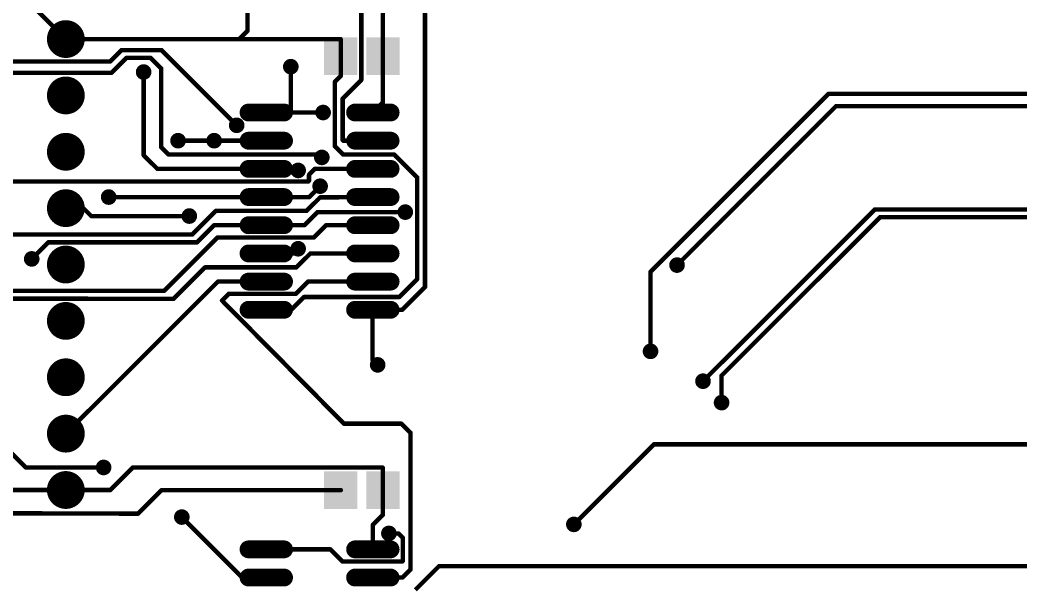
# Model space of a CAD drawing. Header units: millimetres. Extents: x 0 to 677, y 0 to 574.
# Drawn here: x 326.69 to 371.74, y 371.69 to 397.24 of the extents above; entities that cross this region are included whole.
import ezdxf

# ---------------------------------------------------------------- set-up
doc = ezdxf.new("R2010")
doc.units = ezdxf.units.MM
doc.layers.add('BottomLayer', color=5, linetype='Continuous')
doc.layers.add('BottomSolder', color=6, linetype='Continuous')
doc.layers.add('PadHoleLayer', color=7, linetype='Continuous', true_color=0xffffff)
doc.layers.add('ViaHoleLayer', color=7, linetype='Continuous', true_color=0xffffff)

msp = doc.modelspace()

# ---------------------------------------------------------------- linework, layer by layer
at = {"layer": 'BottomLayer'}
for points, const_width in [([(328.758, 396.385), (316.058, 409.085)], 0.2), ([(336.937, 396.753), (336.937, 402.346)], 0.2), ([(344.938, 385.209), (344.938, 401.278)], 0.2), ([(343.043, 395.615), (343.043, 400.015)], 0.2), ([(342.068, 394.543), (342.068, 399.737)], 0.2), ([(336.568, 396.385), (328.758, 396.385)], 0.2), ([(336.937, 396.753), (336.568, 396.385)], 0.2), ([(341.13, 396.385), (336.568, 396.385)], 0.2), ([(341.143, 396.372), (341.13, 396.385)], 0.2), ([(341.143, 395.615), (341.143, 396.372)], 0.2), ([(331.264, 395.887), (330.746, 395.369)], 0.2), ([(333.065, 395.887), (331.264, 395.887)], 0.2), ([(336.454, 392.498), (333.065, 395.887)], 0.2), ([(331.488, 395.537), (330.812, 394.861)], 0.2), ([(332.577, 395.537), (331.488, 395.537)], 0.2), ([(333.051, 395.064), (332.577, 395.537)], 0.2), ([(341.143, 394.723), (341.143, 395.615)], 0.2), ([(343.043, 393.53), (343.043, 395.615)], 0.2), ([(330.746, 395.369), (314.534, 395.369)], 0.2), ([(333.051, 391.52), (333.051, 395.064)], 0.2), ([(338.893, 393.075), (338.893, 395.14)], 0.2), ([(330.812, 394.861), (314.534, 394.861)], 0.2), ([(332.263, 391.152), (332.263, 394.899)], 0.2), ([(341.143, 394.723), (340.874, 394.454)], 0.2), ([(342.068, 394.543), (341.229, 393.705)], 0.2), ([(340.874, 391.559), (340.874, 394.454)], 0.2), ([(341.229, 391.83), (341.229, 393.705)], 0.2), ([(363.124, 393.921), (355.098, 385.894)], 0.2), ([(412.502, 393.921), (363.124, 393.921)], 0.2), ([(338.588, 393.075), (336.988, 393.075)], 0.6), ([(343.388, 393.075), (341.788, 393.075)], 0.6), ([(343.043, 393.53), (342.588, 393.075)], 0.2), ([(363.454, 393.362), (356.292, 386.199)], 0.2), ([(391.623, 393.362), (363.454, 393.362)], 0.2), ([(338.893, 393.075), (337.788, 393.075)], 0.2), ([(340.348, 393.075), (338.893, 393.075)], 0.2), ([(338.588, 391.805), (336.988, 391.805)], 0.6), ([(341.255, 391.805), (341.229, 391.83)], 0.2), ([(343.388, 391.805), (341.788, 391.805)], 0.6), ([(333.393, 391.178), (333.051, 391.52)], 0.2), ([(335.438, 391.805), (333.813, 391.805)], 0.2), ([(337.788, 391.805), (335.438, 391.805)], 0.2), ([(341.255, 391.178), (340.874, 391.559)], 0.2), ([(342.588, 391.805), (341.255, 391.805)], 0.2), ([(332.881, 390.535), (332.263, 391.152)], 0.2), ([(340.163, 391.178), (333.393, 391.178)], 0.2), ([(340.29, 391.051), (340.163, 391.178)], 0.2), ([(343.553, 391.178), (341.255, 391.178)], 0.2), ([(344.588, 390.143), (343.553, 391.178)], 0.2), ([(337.788, 390.535), (332.881, 390.535)], 0.2), ([(338.588, 390.535), (336.988, 390.535)], 0.6), ([(339.155, 390.535), (337.788, 390.535)], 0.2), ([(339.223, 390.466), (339.155, 390.535)], 0.2), ([(339.977, 390.535), (339.714, 390.272)], 0.2), ([(342.588, 390.535), (339.977, 390.535)], 0.2), ([(343.388, 390.535), (341.788, 390.535)], 0.6), ([(339.714, 389.999), (339.714, 390.272)], 0.2), ([(344.588, 385.57), (344.588, 390.143)], 0.2), ([(339.68, 389.965), (314.718, 389.965)], 0.2), ([(339.714, 389.999), (339.68, 389.965)], 0.2), ([(340.213, 389.755), (339.723, 389.265)], 0.2), ([(337.788, 389.265), (330.688, 389.265)], 0.2), ([(338.588, 389.265), (336.988, 389.265)], 0.6), ([(339.723, 389.265), (337.788, 389.265)], 0.2), ([(340.216, 389.255), (339.602, 388.641)], 0.2), ([(341.031, 389.255), (340.216, 389.255)], 0.2), ([(342.588, 389.265), (341.031, 389.255)], 0.2), ([(343.388, 389.265), (341.788, 389.265)], 0.6), ([(329.545, 388.765), (328.758, 388.765)], 0.2), ([(329.901, 388.409), (329.545, 388.765)], 0.2), ([(365.203, 388.709), (357.46, 380.967)], 0.2), ([(398.01, 388.709), (365.203, 388.709)], 0.2), ([(334.321, 388.409), (329.901, 388.409)], 0.2), ([(335.517, 388.641), (334.451, 387.575)], 0.2), ([(339.602, 388.641), (335.517, 388.641)], 0.2), ([(340.094, 388.587), (339.502, 387.995)], 0.2), ([(344.049, 388.587), (340.094, 388.587)], 0.2), ([(365.437, 388.359), (358.298, 381.221)], 0.2), ([(398.36, 388.359), (365.437, 388.359)], 0.2), ([(335.441, 387.995), (334.671, 387.225)], 0.2), ([(337.788, 387.995), (335.441, 387.995)], 0.2), ([(338.588, 387.995), (336.988, 387.995)], 0.6), ([(339.502, 387.995), (337.788, 387.995)], 0.2), ([(340.483, 387.995), (339.932, 387.444)], 0.2), ([(342.588, 387.995), (340.483, 387.995)], 0.2), ([(343.388, 387.995), (341.788, 387.995)], 0.6), ([(334.451, 387.575), (314.868, 387.575)], 0.2), ([(335.591, 387.444), (333.181, 385.035)], 0.2), ([(339.932, 387.444), (335.591, 387.444)], 0.2), ([(327.967, 387.225), (327.221, 386.479)], 0.2), ([(334.671, 387.225), (327.967, 387.225)], 0.2), ([(338.588, 386.725), (336.988, 386.725)], 0.6), ([(339.223, 386.936), (339.012, 386.725)], 0.2), ([(343.388, 386.725), (341.788, 386.725)], 0.6), ([(339.012, 386.725), (337.788, 386.725)], 0.2), ([(339.774, 386.725), (339.147, 386.098)], 0.2), ([(342.588, 386.725), (339.774, 386.725)], 0.2), ([(335.032, 386.098), (333.609, 384.675)], 0.2), ([(339.147, 386.098), (335.032, 386.098)], 0.2), ([(338.588, 385.455), (336.988, 385.455)], 0.6), ([(343.388, 385.455), (341.788, 385.455)], 0.6), ([(344.588, 385.57), (343.779, 384.761)], 0.2), ([(355.098, 382.313), (355.098, 385.894)], 0.2), ([(335.608, 385.455), (328.758, 378.605)], 0.2), ([(337.788, 385.455), (335.608, 385.455)], 0.2), ([(339.671, 385.455), (339.121, 384.905)], 0.2), ([(342.588, 385.455), (339.671, 385.455)], 0.2), ([(344.938, 385.209), (343.914, 384.185)], 0.2), ([(333.181, 385.035), (314.868, 385.035)], 0.2), ([(329.739, 384.685), (317.058, 384.685)], 0.2), ([(329.749, 384.675), (329.739, 384.685)], 0.2), ([(333.609, 384.675), (329.749, 384.675)], 0.2), ([(336.097, 384.905), (335.794, 384.602)], 0.2), ([(339.121, 384.905), (336.097, 384.905)], 0.2), ([(339.488, 384.761), (338.912, 384.185)], 0.2), ([(343.779, 384.761), (339.488, 384.761)], 0.2), ([(341.286, 379.053), (335.794, 384.602)], 0.2), ([(338.588, 384.185), (336.988, 384.185)], 0.6), ([(338.912, 384.185), (337.788, 384.185)], 0.2), ([(343.388, 384.185), (341.788, 384.185)], 0.6), ([(342.576, 381.932), (342.576, 384.185)], 0.2), ([(342.588, 384.185), (342.576, 384.185)], 0.2), ([(343.914, 384.185), (342.588, 384.185)], 0.2), ([(342.804, 381.703), (342.576, 381.932)], 0.2), ([(358.298, 380.002), (358.298, 381.221)], 0.2), ([(326.955, 377.081), (323.891, 380.145)], 0.2), ([(343.871, 379.053), (341.286, 379.053)], 0.2), ([(344.288, 378.636), (343.871, 379.053)], 0.2), ([(344.288, 372.486), (344.288, 378.636)], 0.2), ([(355.25, 378.122), (351.643, 374.515)], 0.2), ([(386.695, 378.122), (355.25, 378.122)], 0.2), ([(330.46, 377.081), (326.955, 377.081)], 0.2), ([(331.781, 377.081), (330.765, 376.065)], 0.2), ([(343.018, 377.081), (331.781, 377.081)], 0.2), ([(343.043, 377.055), (343.018, 377.081)], 0.2), ([(343.043, 376.057), (343.043, 377.055)], 0.2), ([(328.758, 376.065), (325.517, 376.065)], 0.2), ([(330.765, 376.065), (328.758, 376.065)], 0.2), ([(333.068, 376.057), (332.009, 374.998)], 0.2), ([(341.143, 376.057), (333.068, 376.057)], 0.2), ([(343.043, 374.945), (343.043, 376.057)], 0.2), ([(332.009, 374.998), (323.617, 375.023)], 0.2), ([(336.708, 372.12), (333.982, 374.845)], 0.2), ([(343.043, 374.945), (342.588, 374.49)], 0.2), ([(342.588, 373.39), (342.588, 374.49)], 0.2), ([(343.735, 374.109), (343.312, 374.109)], 0.2), ([(343.938, 373.906), (343.735, 374.109)], 0.2), ([(343.938, 372.864), (343.938, 373.906)], 0.2), ([(338.588, 373.39), (336.988, 373.39)], 0.6), ([(340.679, 373.39), (337.788, 373.39)], 0.2), ([(341.229, 372.839), (340.679, 373.39)], 0.2), ([(343.388, 373.39), (341.788, 373.39)], 0.6), ([(343.913, 372.839), (341.229, 372.839)], 0.2), ([(343.938, 372.864), (343.913, 372.839)], 0.2), ([(344.288, 372.486), (343.922, 372.12)], 0.2), ([(345.573, 372.636), (344.506, 371.569)], 0.2), ([(396.16, 372.636), (345.573, 372.636)], 0.2), ([(337.788, 372.12), (336.708, 372.12)], 0.2), ([(338.588, 372.12), (336.988, 372.12)], 0.6), ([(343.388, 372.12), (341.788, 372.12)], 0.6), ([(343.922, 372.12), (342.588, 372.12)], 0.2)]:
    msp.add_lwpolyline(points, dxfattribs=dict(at, const_width=const_width))
for points, const_width in [([(329.133, 396.385, -1), (328.383, 396.385, -1)], 0.75), ([(328.808, 396.385, -1), (328.708, 396.385, -1)], 0.1), ([(328.808, 396.385, -1), (328.708, 396.385, -1)], 0.1), ([(336.618, 396.385, -1), (336.518, 396.385, -1)], 0.1), ([(336.618, 396.385, -1), (336.518, 396.385, -1)], 0.1), ([(336.618, 396.385, -1), (336.518, 396.385, -1)], 0.1), ([(336.987, 396.753, -1), (336.887, 396.753, -1)], 0.1), ([(336.987, 396.753, -1), (336.887, 396.753, -1)], 0.1), ([(341.18, 396.385, -1), (341.08, 396.385, -1)], 0.1), ([(341.18, 396.385, -1), (341.08, 396.385, -1)], 0.1), ([(341.193, 396.372, -1), (341.093, 396.372, -1)], 0.1), ([(341.193, 396.372, -1), (341.093, 396.372, -1)], 0.1), ([(331.314, 395.887, -1), (331.214, 395.887, -1)], 0.1), ([(331.314, 395.887, -1), (331.214, 395.887, -1)], 0.1), ([(333.115, 395.887, -1), (333.015, 395.887, -1)], 0.1), ([(333.115, 395.887, -1), (333.015, 395.887, -1)], 0.1), ([(331.538, 395.537, -1), (331.438, 395.537, -1)], 0.1), ([(331.538, 395.537, -1), (331.438, 395.537, -1)], 0.1), ([(332.627, 395.537, -1), (332.527, 395.537, -1)], 0.1), ([(332.627, 395.537, -1), (332.527, 395.537, -1)], 0.1), ([(341.193, 395.615, -1), (341.093, 395.615, -1)], 0.1), ([(341.193, 395.615, -1), (341.093, 395.615, -1)], 0.1), ([(343.093, 395.615, -1), (342.993, 395.615, -1)], 0.1), ([(343.093, 395.615, -1), (342.993, 395.615, -1)], 0.1), ([(330.796, 395.369, -1), (330.696, 395.369, -1)], 0.1), ([(330.796, 395.369, -1), (330.696, 395.369, -1)], 0.1), ([(332.388, 394.899, -1), (332.138, 394.899, -1)], 0.25), ([(333.101, 395.064, -1), (333.001, 395.064, -1)], 0.1), ([(333.101, 395.064, -1), (333.001, 395.064, -1)], 0.1), ([(339.018, 395.14, -1), (338.768, 395.14, -1)], 0.25), ([(338.943, 395.14, -1), (338.843, 395.14, -1)], 0.1), ([(330.862, 394.861, -1), (330.762, 394.861, -1)], 0.1), ([(330.862, 394.861, -1), (330.762, 394.861, -1)], 0.1), ([(332.313, 394.899, -1), (332.213, 394.899, -1)], 0.1), ([(341.193, 394.723, -1), (341.093, 394.723, -1)], 0.1), ([(341.193, 394.723, -1), (341.093, 394.723, -1)], 0.1), ([(342.118, 394.543, -1), (342.018, 394.543, -1)], 0.1), ([(342.118, 394.543, -1), (342.018, 394.543, -1)], 0.1), ([(329.133, 393.845, -1), (328.383, 393.845, -1)], 0.75), ([(340.924, 394.454, -1), (340.824, 394.454, -1)], 0.1), ([(340.924, 394.454, -1), (340.824, 394.454, -1)], 0.1), ([(341.279, 393.705, -1), (341.179, 393.705, -1)], 0.1), ([(341.279, 393.705, -1), (341.179, 393.705, -1)], 0.1), ([(363.174, 393.921, -1), (363.074, 393.921, -1)], 0.1), ([(363.174, 393.921, -1), (363.074, 393.921, -1)], 0.1), ([(337.138, 393.075, -1), (336.838, 393.075, -1)], 0.3), ([(338.738, 393.075, -1), (338.438, 393.075, -1)], 0.3), ([(340.473, 393.075, -1), (340.223, 393.075, -1)], 0.25), ([(341.938, 393.075, -1), (341.638, 393.075, -1)], 0.3), ([(343.093, 393.53, -1), (342.993, 393.53, -1)], 0.1), ([(343.093, 393.53, -1), (342.993, 393.53, -1)], 0.1), ([(343.538, 393.075, -1), (343.238, 393.075, -1)], 0.3), ([(363.504, 393.362, -1), (363.404, 393.362, -1)], 0.1), ([(363.504, 393.362, -1), (363.404, 393.362, -1)], 0.1), ([(337.838, 393.075, -1), (337.738, 393.075, -1)], 0.1), ([(338.943, 393.075, -1), (338.843, 393.075, -1)], 0.1), ([(338.943, 393.075, -1), (338.843, 393.075, -1)], 0.1), ([(338.943, 393.075, -1), (338.843, 393.075, -1)], 0.1), ([(340.398, 393.075, -1), (340.298, 393.075, -1)], 0.1), ([(342.638, 393.075, -1), (342.538, 393.075, -1)], 0.1), ([(336.579, 392.498, -1), (336.329, 392.498, -1)], 0.25), ([(336.504, 392.498, -1), (336.404, 392.498, -1)], 0.1), ([(329.133, 391.305, -1), (328.383, 391.305, -1)], 0.75), ([(333.938, 391.805, -1), (333.688, 391.805, -1)], 0.25), ([(335.563, 391.805, -1), (335.313, 391.805, -1)], 0.25), ([(337.138, 391.805, -1), (336.838, 391.805, -1)], 0.3), ([(338.738, 391.805, -1), (338.438, 391.805, -1)], 0.3), ([(341.279, 391.83, -1), (341.179, 391.83, -1)], 0.1), ([(341.279, 391.83, -1), (341.179, 391.83, -1)], 0.1), ([(341.938, 391.805, -1), (341.638, 391.805, -1)], 0.3), ([(343.538, 391.805, -1), (343.238, 391.805, -1)], 0.3), ([(333.101, 391.52, -1), (333.001, 391.52, -1)], 0.1), ([(333.101, 391.52, -1), (333.001, 391.52, -1)], 0.1), ([(333.863, 391.805, -1), (333.763, 391.805, -1)], 0.1), ([(335.488, 391.805, -1), (335.388, 391.805, -1)], 0.1), ([(335.488, 391.805, -1), (335.388, 391.805, -1)], 0.1), ([(337.838, 391.805, -1), (337.738, 391.805, -1)], 0.1), ([(340.924, 391.559, -1), (340.824, 391.559, -1)], 0.1), ([(340.924, 391.559, -1), (340.824, 391.559, -1)], 0.1), ([(341.305, 391.805, -1), (341.205, 391.805, -1)], 0.1), ([(341.305, 391.805, -1), (341.205, 391.805, -1)], 0.1), ([(342.638, 391.805, -1), (342.538, 391.805, -1)], 0.1), ([(332.313, 391.152, -1), (332.213, 391.152, -1)], 0.1), ([(332.313, 391.152, -1), (332.213, 391.152, -1)], 0.1), ([(333.443, 391.178, -1), (333.343, 391.178, -1)], 0.1), ([(333.443, 391.178, -1), (333.343, 391.178, -1)], 0.1), ([(340.415, 391.051, -1), (340.165, 391.051, -1)], 0.25), ([(340.213, 391.178, -1), (340.113, 391.178, -1)], 0.1), ([(340.213, 391.178, -1), (340.113, 391.178, -1)], 0.1), ([(340.34, 391.051, -1), (340.24, 391.051, -1)], 0.1), ([(341.305, 391.178, -1), (341.205, 391.178, -1)], 0.1), ([(341.305, 391.178, -1), (341.205, 391.178, -1)], 0.1), ([(343.603, 391.178, -1), (343.503, 391.178, -1)], 0.1), ([(343.603, 391.178, -1), (343.503, 391.178, -1)], 0.1), ([(332.931, 390.535, -1), (332.831, 390.535, -1)], 0.1), ([(332.931, 390.535, -1), (332.831, 390.535, -1)], 0.1), ([(337.138, 390.535, -1), (336.838, 390.535, -1)], 0.3), ([(337.838, 390.535, -1), (337.738, 390.535, -1)], 0.1), ([(337.838, 390.535, -1), (337.738, 390.535, -1)], 0.1), ([(338.738, 390.535, -1), (338.438, 390.535, -1)], 0.3), ([(339.348, 390.466, -1), (339.098, 390.466, -1)], 0.25), ([(339.205, 390.535, -1), (339.105, 390.535, -1)], 0.1), ([(339.205, 390.535, -1), (339.105, 390.535, -1)], 0.1), ([(340.027, 390.535, -1), (339.927, 390.535, -1)], 0.1), ([(340.027, 390.535, -1), (339.927, 390.535, -1)], 0.1), ([(341.938, 390.535, -1), (341.638, 390.535, -1)], 0.3), ([(342.638, 390.535, -1), (342.538, 390.535, -1)], 0.1), ([(343.538, 390.535, -1), (343.238, 390.535, -1)], 0.3), ([(339.273, 390.466, -1), (339.173, 390.466, -1)], 0.1), ([(339.764, 390.272, -1), (339.664, 390.272, -1)], 0.1), ([(339.764, 390.272, -1), (339.664, 390.272, -1)], 0.1), ([(344.638, 390.143, -1), (344.538, 390.143, -1)], 0.1), ([(344.638, 390.143, -1), (344.538, 390.143, -1)], 0.1), ([(339.73, 389.965, -1), (339.63, 389.965, -1)], 0.1), ([(339.73, 389.965, -1), (339.63, 389.965, -1)], 0.1), ([(339.764, 389.999, -1), (339.664, 389.999, -1)], 0.1), ([(339.764, 389.999, -1), (339.664, 389.999, -1)], 0.1), ([(340.338, 389.755, -1), (340.088, 389.755, -1)], 0.25), ([(340.263, 389.755, -1), (340.163, 389.755, -1)], 0.1), ([(329.133, 388.765, -1), (328.383, 388.765, -1)], 0.75), ([(330.813, 389.265, -1), (330.563, 389.265, -1)], 0.25), ([(330.738, 389.265, -1), (330.638, 389.265, -1)], 0.1), ([(337.138, 389.265, -1), (336.838, 389.265, -1)], 0.3), ([(337.838, 389.265, -1), (337.738, 389.265, -1)], 0.1), ([(337.838, 389.265, -1), (337.738, 389.265, -1)], 0.1), ([(338.738, 389.265, -1), (338.438, 389.265, -1)], 0.3), ([(339.773, 389.265, -1), (339.673, 389.265, -1)], 0.1), ([(339.773, 389.265, -1), (339.673, 389.265, -1)], 0.1), ([(340.266, 389.255, -1), (340.166, 389.255, -1)], 0.1), ([(340.266, 389.255, -1), (340.166, 389.255, -1)], 0.1), ([(341.081, 389.255, -1), (340.981, 389.255, -1)], 0.1), ([(341.081, 389.255, -1), (340.981, 389.255, -1)], 0.1), ([(341.938, 389.265, -1), (341.638, 389.265, -1)], 0.3), ([(342.638, 389.265, -1), (342.538, 389.265, -1)], 0.1), ([(343.538, 389.265, -1), (343.238, 389.265, -1)], 0.3), ([(328.808, 388.765, -1), (328.708, 388.765, -1)], 0.1), ([(329.595, 388.765, -1), (329.495, 388.765, -1)], 0.1), ([(329.595, 388.765, -1), (329.495, 388.765, -1)], 0.1), ([(344.174, 388.587, -1), (343.924, 388.587, -1)], 0.25), ([(365.253, 388.709, -1), (365.153, 388.709, -1)], 0.1), ([(365.253, 388.709, -1), (365.153, 388.709, -1)], 0.1), ([(329.951, 388.409, -1), (329.851, 388.409, -1)], 0.1), ([(329.951, 388.409, -1), (329.851, 388.409, -1)], 0.1), ([(334.446, 388.409, -1), (334.196, 388.409, -1)], 0.25), ([(334.371, 388.409, -1), (334.271, 388.409, -1)], 0.1), ([(335.567, 388.641, -1), (335.467, 388.641, -1)], 0.1), ([(335.567, 388.641, -1), (335.467, 388.641, -1)], 0.1), ([(339.652, 388.641, -1), (339.552, 388.641, -1)], 0.1), ([(339.652, 388.641, -1), (339.552, 388.641, -1)], 0.1), ([(340.144, 388.587, -1), (340.044, 388.587, -1)], 0.1), ([(340.144, 388.587, -1), (340.044, 388.587, -1)], 0.1), ([(344.099, 388.587, -1), (343.999, 388.587, -1)], 0.1), ([(365.487, 388.359, -1), (365.387, 388.359, -1)], 0.1), ([(365.487, 388.359, -1), (365.387, 388.359, -1)], 0.1), ([(335.491, 387.995, -1), (335.391, 387.995, -1)], 0.1), ([(335.491, 387.995, -1), (335.391, 387.995, -1)], 0.1), ([(337.138, 387.995, -1), (336.838, 387.995, -1)], 0.3), ([(337.838, 387.995, -1), (337.738, 387.995, -1)], 0.1), ([(337.838, 387.995, -1), (337.738, 387.995, -1)], 0.1), ([(338.738, 387.995, -1), (338.438, 387.995, -1)], 0.3), ([(339.552, 387.995, -1), (339.452, 387.995, -1)], 0.1), ([(339.552, 387.995, -1), (339.452, 387.995, -1)], 0.1), ([(340.533, 387.995, -1), (340.433, 387.995, -1)], 0.1), ([(340.533, 387.995, -1), (340.433, 387.995, -1)], 0.1), ([(341.938, 387.995, -1), (341.638, 387.995, -1)], 0.3), ([(342.638, 387.995, -1), (342.538, 387.995, -1)], 0.1), ([(343.538, 387.995, -1), (343.238, 387.995, -1)], 0.3), ([(334.501, 387.575, -1), (334.401, 387.575, -1)], 0.1), ([(334.501, 387.575, -1), (334.401, 387.575, -1)], 0.1), ([(335.641, 387.444, -1), (335.541, 387.444, -1)], 0.1), ([(335.641, 387.444, -1), (335.541, 387.444, -1)], 0.1), ([(339.982, 387.444, -1), (339.882, 387.444, -1)], 0.1), ([(339.982, 387.444, -1), (339.882, 387.444, -1)], 0.1), ([(328.017, 387.225, -1), (327.917, 387.225, -1)], 0.1), ([(328.017, 387.225, -1), (327.917, 387.225, -1)], 0.1), ([(329.133, 386.225, -1), (328.383, 386.225, -1)], 0.75), ([(334.721, 387.225, -1), (334.621, 387.225, -1)], 0.1), ([(334.721, 387.225, -1), (334.621, 387.225, -1)], 0.1), ([(337.138, 386.725, -1), (336.838, 386.725, -1)], 0.3), ([(338.738, 386.725, -1), (338.438, 386.725, -1)], 0.3), ([(339.348, 386.936, -1), (339.098, 386.936, -1)], 0.25), ([(339.273, 386.936, -1), (339.173, 386.936, -1)], 0.1), ([(341.938, 386.725, -1), (341.638, 386.725, -1)], 0.3), ([(343.538, 386.725, -1), (343.238, 386.725, -1)], 0.3), ([(327.346, 386.479, -1), (327.096, 386.479, -1)], 0.25), ([(327.271, 386.479, -1), (327.171, 386.479, -1)], 0.1), ([(337.838, 386.725, -1), (337.738, 386.725, -1)], 0.1), ([(339.062, 386.725, -1), (338.962, 386.725, -1)], 0.1), ([(339.062, 386.725, -1), (338.962, 386.725, -1)], 0.1), ([(339.824, 386.725, -1), (339.724, 386.725, -1)], 0.1), ([(339.824, 386.725, -1), (339.724, 386.725, -1)], 0.1), ([(342.638, 386.725, -1), (342.538, 386.725, -1)], 0.1), ([(335.082, 386.098, -1), (334.982, 386.098, -1)], 0.1), ([(335.082, 386.098, -1), (334.982, 386.098, -1)], 0.1), ([(339.197, 386.098, -1), (339.097, 386.098, -1)], 0.1), ([(339.197, 386.098, -1), (339.097, 386.098, -1)], 0.1), ([(356.417, 386.199, -1), (356.167, 386.199, -1)], 0.25), ([(356.342, 386.199, -1), (356.242, 386.199, -1)], 0.1), ([(337.138, 385.455, -1), (336.838, 385.455, -1)], 0.3), ([(338.738, 385.455, -1), (338.438, 385.455, -1)], 0.3), ([(341.938, 385.455, -1), (341.638, 385.455, -1)], 0.3), ([(343.538, 385.455, -1), (343.238, 385.455, -1)], 0.3), ([(344.638, 385.57, -1), (344.538, 385.57, -1)], 0.1), ([(344.638, 385.57, -1), (344.538, 385.57, -1)], 0.1), ([(355.148, 385.894, -1), (355.048, 385.894, -1)], 0.1), ([(355.148, 385.894, -1), (355.048, 385.894, -1)], 0.1), ([(335.658, 385.455, -1), (335.558, 385.455, -1)], 0.1), ([(335.658, 385.455, -1), (335.558, 385.455, -1)], 0.1), ([(337.838, 385.455, -1), (337.738, 385.455, -1)], 0.1), ([(339.721, 385.455, -1), (339.621, 385.455, -1)], 0.1), ([(339.721, 385.455, -1), (339.621, 385.455, -1)], 0.1), ([(342.638, 385.455, -1), (342.538, 385.455, -1)], 0.1), ([(344.988, 385.209, -1), (344.888, 385.209, -1)], 0.1), ([(344.988, 385.209, -1), (344.888, 385.209, -1)], 0.1), ([(329.789, 384.685, -1), (329.689, 384.685, -1)], 0.1), ([(329.789, 384.685, -1), (329.689, 384.685, -1)], 0.1), ([(329.799, 384.675, -1), (329.699, 384.675, -1)], 0.1), ([(329.799, 384.675, -1), (329.699, 384.675, -1)], 0.1), ([(333.231, 385.035, -1), (333.131, 385.035, -1)], 0.1), ([(333.231, 385.035, -1), (333.131, 385.035, -1)], 0.1), ([(333.659, 384.675, -1), (333.559, 384.675, -1)], 0.1), ([(333.659, 384.675, -1), (333.559, 384.675, -1)], 0.1), ([(336.147, 384.905, -1), (336.047, 384.905, -1)], 0.1), ([(336.147, 384.905, -1), (336.047, 384.905, -1)], 0.1), ([(339.171, 384.905, -1), (339.071, 384.905, -1)], 0.1), ([(339.171, 384.905, -1), (339.071, 384.905, -1)], 0.1), ([(339.538, 384.761, -1), (339.438, 384.761, -1)], 0.1), ([(339.538, 384.761, -1), (339.438, 384.761, -1)], 0.1), ([(343.829, 384.761, -1), (343.729, 384.761, -1)], 0.1), ([(343.829, 384.761, -1), (343.729, 384.761, -1)], 0.1), ([(329.133, 383.685, -1), (328.383, 383.685, -1)], 0.75), ([(335.844, 384.602, -1), (335.744, 384.602, -1)], 0.1), ([(335.844, 384.602, -1), (335.744, 384.602, -1)], 0.1), ([(337.138, 384.185, -1), (336.838, 384.185, -1)], 0.3), ([(337.838, 384.185, -1), (337.738, 384.185, -1)], 0.1), ([(338.738, 384.185, -1), (338.438, 384.185, -1)], 0.3), ([(338.962, 384.185, -1), (338.862, 384.185, -1)], 0.1), ([(338.962, 384.185, -1), (338.862, 384.185, -1)], 0.1), ([(341.938, 384.185, -1), (341.638, 384.185, -1)], 0.3), ([(342.626, 384.185, -1), (342.526, 384.185, -1)], 0.1), ([(342.626, 384.185, -1), (342.526, 384.185, -1)], 0.1), ([(342.638, 384.185, -1), (342.538, 384.185, -1)], 0.1), ([(342.638, 384.185, -1), (342.538, 384.185, -1)], 0.1), ([(343.538, 384.185, -1), (343.238, 384.185, -1)], 0.3), ([(343.964, 384.185, -1), (343.864, 384.185, -1)], 0.1), ([(343.964, 384.185, -1), (343.864, 384.185, -1)], 0.1), ([(355.223, 382.313, -1), (354.973, 382.313, -1)], 0.25), ([(342.626, 381.932, -1), (342.526, 381.932, -1)], 0.1), ([(342.626, 381.932, -1), (342.526, 381.932, -1)], 0.1), ([(355.148, 382.313, -1), (355.048, 382.313, -1)], 0.1), ([(329.133, 381.145, -1), (328.383, 381.145, -1)], 0.75), ([(342.929, 381.703, -1), (342.679, 381.703, -1)], 0.25), ([(342.854, 381.703, -1), (342.754, 381.703, -1)], 0.1), ([(357.585, 380.967, -1), (357.335, 380.967, -1)], 0.25), ([(358.348, 381.221, -1), (358.248, 381.221, -1)], 0.1), ([(358.348, 381.221, -1), (358.248, 381.221, -1)], 0.1), ([(357.51, 380.967, -1), (357.41, 380.967, -1)], 0.1), ([(358.423, 380.002, -1), (358.173, 380.002, -1)], 0.25), ([(358.348, 380.002, -1), (358.248, 380.002, -1)], 0.1), ([(329.133, 378.605, -1), (328.383, 378.605, -1)], 0.75), ([(341.336, 379.053, -1), (341.236, 379.053, -1)], 0.1), ([(341.336, 379.053, -1), (341.236, 379.053, -1)], 0.1), ([(343.921, 379.053, -1), (343.821, 379.053, -1)], 0.1), ([(343.921, 379.053, -1), (343.821, 379.053, -1)], 0.1), ([(328.808, 378.605, -1), (328.708, 378.605, -1)], 0.1), ([(344.338, 378.636, -1), (344.238, 378.636, -1)], 0.1), ([(344.338, 378.636, -1), (344.238, 378.636, -1)], 0.1), ([(355.3, 378.122, -1), (355.2, 378.122, -1)], 0.1), ([(355.3, 378.122, -1), (355.2, 378.122, -1)], 0.1), ([(327.005, 377.081, -1), (326.905, 377.081, -1)], 0.1), ([(327.005, 377.081, -1), (326.905, 377.081, -1)], 0.1), ([(330.585, 377.081, -1), (330.335, 377.081, -1)], 0.25), ([(330.51, 377.081, -1), (330.41, 377.081, -1)], 0.1), ([(331.831, 377.081, -1), (331.731, 377.081, -1)], 0.1), ([(331.831, 377.081, -1), (331.731, 377.081, -1)], 0.1), ([(343.068, 377.081, -1), (342.968, 377.081, -1)], 0.1), ([(343.068, 377.081, -1), (342.968, 377.081, -1)], 0.1), ([(343.093, 377.055, -1), (342.993, 377.055, -1)], 0.1), ([(343.093, 377.055, -1), (342.993, 377.055, -1)], 0.1), ([(329.133, 376.065, -1), (328.383, 376.065, -1)], 0.75), ([(328.808, 376.065, -1), (328.708, 376.065, -1)], 0.1), ([(328.808, 376.065, -1), (328.708, 376.065, -1)], 0.1), ([(330.815, 376.065, -1), (330.715, 376.065, -1)], 0.1), ([(330.815, 376.065, -1), (330.715, 376.065, -1)], 0.1), ([(333.118, 376.057, -1), (333.018, 376.057, -1)], 0.1), ([(333.118, 376.057, -1), (333.018, 376.057, -1)], 0.1), ([(341.193, 376.057, -1), (341.093, 376.057, -1)], 0.1), ([(343.093, 376.057, -1), (342.993, 376.057, -1)], 0.1), ([(343.093, 376.057, -1), (342.993, 376.057, -1)], 0.1), ([(332.059, 374.998, -1), (331.959, 374.998, -1)], 0.1), ([(332.059, 374.998, -1), (331.959, 374.998, -1)], 0.1), ([(334.107, 374.845, -1), (333.857, 374.845, -1)], 0.25), ([(334.032, 374.845, -1), (333.932, 374.845, -1)], 0.1), ([(343.093, 374.945, -1), (342.993, 374.945, -1)], 0.1), ([(343.093, 374.945, -1), (342.993, 374.945, -1)], 0.1), ([(342.638, 374.49, -1), (342.538, 374.49, -1)], 0.1), ([(342.638, 374.49, -1), (342.538, 374.49, -1)], 0.1), ([(343.437, 374.109, -1), (343.187, 374.109, -1)], 0.25), ([(351.768, 374.515, -1), (351.518, 374.515, -1)], 0.25), ([(351.693, 374.515, -1), (351.593, 374.515, -1)], 0.1), ([(343.362, 374.109, -1), (343.262, 374.109, -1)], 0.1), ([(343.785, 374.109, -1), (343.685, 374.109, -1)], 0.1), ([(343.785, 374.109, -1), (343.685, 374.109, -1)], 0.1), ([(343.988, 373.906, -1), (343.888, 373.906, -1)], 0.1), ([(343.988, 373.906, -1), (343.888, 373.906, -1)], 0.1), ([(337.138, 373.39, -1), (336.838, 373.39, -1)], 0.3), ([(337.838, 373.39, -1), (337.738, 373.39, -1)], 0.1), ([(338.738, 373.39, -1), (338.438, 373.39, -1)], 0.3), ([(340.729, 373.39, -1), (340.629, 373.39, -1)], 0.1), ([(340.729, 373.39, -1), (340.629, 373.39, -1)], 0.1), ([(341.938, 373.39, -1), (341.638, 373.39, -1)], 0.3), ([(342.638, 373.39, -1), (342.538, 373.39, -1)], 0.1), ([(343.538, 373.39, -1), (343.238, 373.39, -1)], 0.3), ([(341.279, 372.839, -1), (341.179, 372.839, -1)], 0.1), ([(341.279, 372.839, -1), (341.179, 372.839, -1)], 0.1), ([(343.963, 372.839, -1), (343.863, 372.839, -1)], 0.1), ([(343.963, 372.839, -1), (343.863, 372.839, -1)], 0.1), ([(343.988, 372.864, -1), (343.888, 372.864, -1)], 0.1), ([(343.988, 372.864, -1), (343.888, 372.864, -1)], 0.1), ([(344.338, 372.486, -1), (344.238, 372.486, -1)], 0.1), ([(344.338, 372.486, -1), (344.238, 372.486, -1)], 0.1), ([(345.623, 372.636, -1), (345.523, 372.636, -1)], 0.1), ([(345.623, 372.636, -1), (345.523, 372.636, -1)], 0.1), ([(336.758, 372.12, -1), (336.658, 372.12, -1)], 0.1), ([(336.758, 372.12, -1), (336.658, 372.12, -1)], 0.1), ([(337.138, 372.12, -1), (336.838, 372.12, -1)], 0.3), ([(337.838, 372.12, -1), (337.738, 372.12, -1)], 0.1), ([(338.738, 372.12, -1), (338.438, 372.12, -1)], 0.3), ([(341.938, 372.12, -1), (341.638, 372.12, -1)], 0.3), ([(342.638, 372.12, -1), (342.538, 372.12, -1)], 0.1), ([(343.538, 372.12, -1), (343.238, 372.12, -1)], 0.3), ([(343.972, 372.12, -1), (343.872, 372.12, -1)], 0.1), ([(343.972, 372.12, -1), (343.872, 372.12, -1)], 0.1)]:
    msp.add_lwpolyline(points, format="xyb", close=True, dxfattribs=dict(at, const_width=const_width))
for points in [[(341.793, 396.365), (341.793, 394.865), (340.493, 396.365), (340.493, 394.865)], [(343.693, 396.365), (343.693, 394.865), (342.393, 396.365), (342.393, 394.865)], [(341.793, 376.807), (341.793, 375.307), (340.493, 376.807), (340.493, 375.307)], [(343.693, 376.807), (343.693, 375.307), (342.393, 376.807), (342.393, 375.307)]]:
    msp.add_solid(points, dxfattribs=at)
at = {"layer": 'BottomSolder'}
for points, const_width in [([(329.184, 396.385, -1), (328.332, 396.385, -1)], 0.852), ([(332.439, 394.899, -1), (332.087, 394.899, -1)], 0.352), ([(339.068, 395.14, -1), (338.717, 395.14, -1)], 0.352), ([(329.184, 393.845, -1), (328.332, 393.845, -1)], 0.852), ([(337.189, 393.075, -1), (336.787, 393.075, -1)], 0.402), ([(338.789, 393.075, -1), (338.387, 393.075, -1)], 0.402), ([(340.524, 393.075, -1), (340.173, 393.075, -1)], 0.352), ([(341.989, 393.075, -1), (341.587, 393.075, -1)], 0.402), ([(343.589, 393.075, -1), (343.187, 393.075, -1)], 0.402), ([(336.63, 392.498, -1), (336.278, 392.498, -1)], 0.352), ([(329.184, 391.305, -1), (328.332, 391.305, -1)], 0.852), ([(333.989, 391.805, -1), (333.637, 391.805, -1)], 0.352), ([(335.614, 391.805, -1), (335.262, 391.805, -1)], 0.352), ([(337.189, 391.805, -1), (336.787, 391.805, -1)], 0.402), ([(338.789, 391.805, -1), (338.387, 391.805, -1)], 0.402), ([(341.989, 391.805, -1), (341.587, 391.805, -1)], 0.402), ([(343.589, 391.805, -1), (343.187, 391.805, -1)], 0.402), ([(340.465, 391.051, -1), (340.114, 391.051, -1)], 0.352), ([(337.189, 390.535, -1), (336.787, 390.535, -1)], 0.402), ([(338.789, 390.535, -1), (338.387, 390.535, -1)], 0.402), ([(339.399, 390.466, -1), (339.047, 390.466, -1)], 0.352), ([(341.989, 390.535, -1), (341.587, 390.535, -1)], 0.402), ([(343.589, 390.535, -1), (343.187, 390.535, -1)], 0.402), ([(340.389, 389.755, -1), (340.038, 389.755, -1)], 0.352), ([(329.184, 388.765, -1), (328.332, 388.765, -1)], 0.852), ([(330.864, 389.265, -1), (330.513, 389.265, -1)], 0.352), ([(337.189, 389.265, -1), (336.787, 389.265, -1)], 0.402), ([(338.789, 389.265, -1), (338.387, 389.265, -1)], 0.402), ([(341.989, 389.265, -1), (341.587, 389.265, -1)], 0.402), ([(343.589, 389.265, -1), (343.187, 389.265, -1)], 0.402), ([(344.225, 388.587, -1), (343.873, 388.587, -1)], 0.352), ([(334.496, 388.409, -1), (334.145, 388.409, -1)], 0.352), ([(337.189, 387.995, -1), (336.787, 387.995, -1)], 0.402), ([(338.789, 387.995, -1), (338.387, 387.995, -1)], 0.402), ([(341.989, 387.995, -1), (341.587, 387.995, -1)], 0.402), ([(343.589, 387.995, -1), (343.187, 387.995, -1)], 0.402), ([(329.184, 386.225, -1), (328.332, 386.225, -1)], 0.852), ([(337.189, 386.725, -1), (336.787, 386.725, -1)], 0.402), ([(338.789, 386.725, -1), (338.387, 386.725, -1)], 0.402), ([(339.399, 386.936, -1), (339.047, 386.936, -1)], 0.352), ([(341.989, 386.725, -1), (341.587, 386.725, -1)], 0.402), ([(343.589, 386.725, -1), (343.187, 386.725, -1)], 0.402), ([(327.397, 386.479, -1), (327.045, 386.479, -1)], 0.352), ([(356.467, 386.199, -1), (356.116, 386.199, -1)], 0.352), ([(337.189, 385.455, -1), (336.787, 385.455, -1)], 0.402), ([(338.789, 385.455, -1), (338.387, 385.455, -1)], 0.402), ([(341.989, 385.455, -1), (341.587, 385.455, -1)], 0.402), ([(343.589, 385.455, -1), (343.187, 385.455, -1)], 0.402), ([(329.184, 383.685, -1), (328.332, 383.685, -1)], 0.852), ([(337.189, 384.185, -1), (336.787, 384.185, -1)], 0.402), ([(338.789, 384.185, -1), (338.387, 384.185, -1)], 0.402), ([(341.989, 384.185, -1), (341.587, 384.185, -1)], 0.402), ([(343.589, 384.185, -1), (343.187, 384.185, -1)], 0.402), ([(355.274, 382.313, -1), (354.922, 382.313, -1)], 0.352), ([(342.98, 381.703, -1), (342.628, 381.703, -1)], 0.352), ([(329.184, 381.145, -1), (328.332, 381.145, -1)], 0.852), ([(357.636, 380.967, -1), (357.284, 380.967, -1)], 0.352), ([(358.474, 380.002, -1), (358.122, 380.002, -1)], 0.352), ([(329.184, 378.605, -1), (328.332, 378.605, -1)], 0.852), ([(330.636, 377.081, -1), (330.284, 377.081, -1)], 0.352), ([(329.184, 376.065, -1), (328.332, 376.065, -1)], 0.852), ([(334.158, 374.845, -1), (333.807, 374.845, -1)], 0.352), ([(351.819, 374.515, -1), (351.468, 374.515, -1)], 0.352), ([(343.488, 374.109, -1), (343.136, 374.109, -1)], 0.352), ([(337.189, 373.39, -1), (336.787, 373.39, -1)], 0.402), ([(338.789, 373.39, -1), (338.387, 373.39, -1)], 0.402), ([(341.989, 373.39, -1), (341.587, 373.39, -1)], 0.402), ([(343.589, 373.39, -1), (343.187, 373.39, -1)], 0.402), ([(337.189, 372.12, -1), (336.787, 372.12, -1)], 0.402), ([(338.789, 372.12, -1), (338.387, 372.12, -1)], 0.402), ([(341.989, 372.12, -1), (341.587, 372.12, -1)], 0.402), ([(343.589, 372.12, -1), (343.187, 372.12, -1)], 0.402)]:
    msp.add_lwpolyline(points, format="xyb", close=True, dxfattribs=dict(at, const_width=const_width))
at = {"layer": 'BottomSolder', "const_width": 0.803}
for points in [[(338.588, 393.075), (336.988, 393.075)], [(343.388, 393.075), (341.788, 393.075)], [(338.588, 391.805), (336.988, 391.805)], [(343.388, 391.805), (341.788, 391.805)], [(338.588, 390.535), (336.988, 390.535)], [(343.388, 390.535), (341.788, 390.535)], [(338.588, 389.265), (336.988, 389.265)], [(343.388, 389.265), (341.788, 389.265)], [(338.588, 387.995), (336.988, 387.995)], [(343.388, 387.995), (341.788, 387.995)], [(338.588, 386.725), (336.988, 386.725)], [(343.388, 386.725), (341.788, 386.725)], [(338.588, 385.455), (336.988, 385.455)], [(343.388, 385.455), (341.788, 385.455)], [(338.588, 384.185), (336.988, 384.185)], [(343.388, 384.185), (341.788, 384.185)], [(338.588, 373.39), (336.988, 373.39)], [(343.388, 373.39), (341.788, 373.39)], [(338.588, 372.12), (336.988, 372.12)], [(343.388, 372.12), (341.788, 372.12)]]:
    msp.add_lwpolyline(points, dxfattribs=at)
at = {"layer": 'BottomSolder'}
for points in [[(341.895, 396.466), (341.895, 394.763), (340.391, 396.466), (340.391, 394.763)], [(343.795, 396.466), (343.795, 394.763), (342.291, 396.466), (342.291, 394.763)], [(341.895, 376.908), (341.895, 375.205), (340.391, 376.908), (340.391, 375.205)], [(343.795, 376.908), (343.795, 375.205), (342.291, 376.908), (342.291, 375.205)]]:
    msp.add_solid(points, dxfattribs=at)
at = {"layer": 'PadHoleLayer', "const_width": 0.45}
for points in [[(328.533, 396.385, 1), (328.983, 396.385, 1)], [(328.533, 393.845, 1), (328.983, 393.845, 1)], [(328.533, 391.305, 1), (328.983, 391.305, 1)], [(328.533, 388.765, 1), (328.983, 388.765, 1)], [(328.533, 386.225, 1), (328.983, 386.225, 1)], [(328.533, 383.685, 1), (328.983, 383.685, 1)], [(328.533, 381.145, 1), (328.983, 381.145, 1)], [(328.533, 378.605, 1), (328.983, 378.605, 1)], [(328.533, 376.115, 1), (328.983, 376.115, 1)]]:
    msp.add_lwpolyline(points, format="xyb", close=True, dxfattribs=at)
at = {"layer": 'ViaHoleLayer', "const_width": 0.15}
for points in [[(338.818, 395.14, 1), (338.968, 395.14, 1)], [(332.188, 394.899, 1), (332.338, 394.899, 1)], [(340.273, 393.075, 1), (340.423, 393.075, 1)], [(336.379, 392.498, 1), (336.529, 392.498, 1)], [(333.738, 391.805, 1), (333.888, 391.805, 1)], [(335.363, 391.805, 1), (335.513, 391.805, 1)], [(340.215, 391.051, 1), (340.365, 391.051, 1)], [(339.148, 390.466, 1), (339.298, 390.466, 1)], [(340.138, 389.755, 1), (340.288, 389.755, 1)], [(330.613, 389.265, 1), (330.763, 389.265, 1)], [(334.246, 388.409, 1), (334.396, 388.409, 1)], [(343.974, 388.587, 1), (344.124, 388.587, 1)], [(339.148, 386.936, 1), (339.298, 386.936, 1)], [(327.146, 386.479, 1), (327.296, 386.479, 1)], [(356.217, 386.199, 1), (356.367, 386.199, 1)], [(355.073, 382.313, 1), (355.223, 382.313, 1)], [(342.729, 381.703, 1), (342.879, 381.703, 1)], [(357.385, 380.967, 1), (357.535, 380.967, 1)], [(358.223, 380.002, 1), (358.373, 380.002, 1)], [(330.385, 377.081, 1), (330.535, 377.081, 1)], [(333.907, 374.845, 1), (334.057, 374.845, 1)], [(351.568, 374.515, 1), (351.718, 374.515, 1)], [(343.237, 374.109, 1), (343.387, 374.109, 1)]]:
    msp.add_lwpolyline(points, format="xyb", close=True, dxfattribs=at)

doc.saveas('drawing.dxf')
